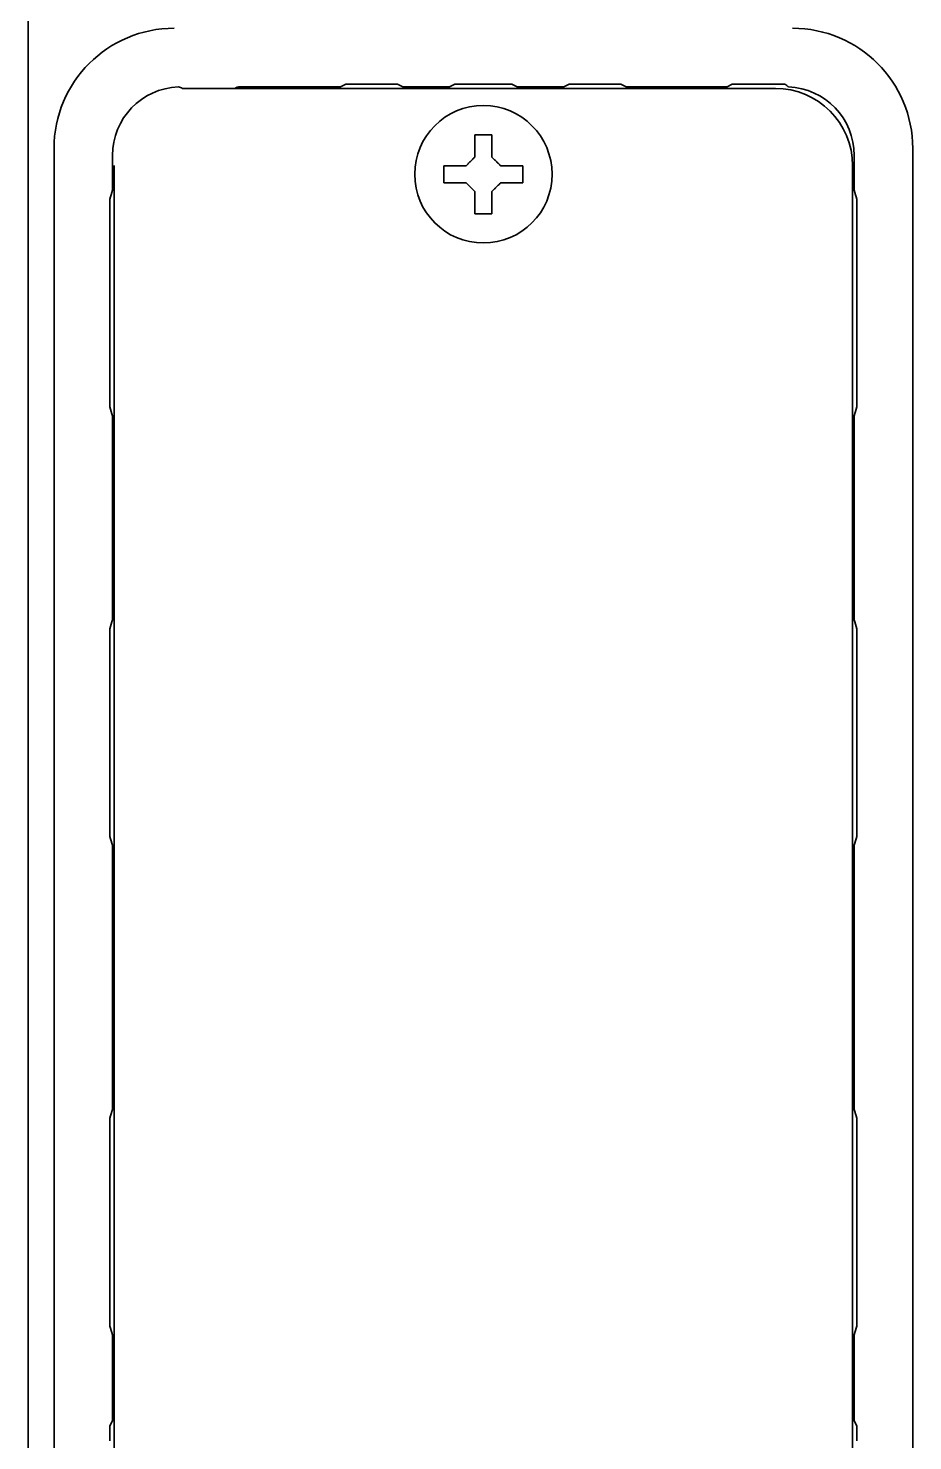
# Model space of a CAD drawing. Extents: x 5809 to 10669, y -850 to 3566.
# Drawn here: x 8371.6 to 8423.1, y -40.2 to 42 of the extents above; entities that cross this region are included whole.
import ezdxf

# ---------------------------------------------------------------- set-up
doc = ezdxf.new("R2010")
doc.units = 0
doc.header["$LTSCALE"] = 5
doc.layers.add('1', color=7, linetype='CONTINUOUS', true_color=0xffffff)

msp = doc.modelspace()

# ---------------------------------------------------------------- linework, layer by layer
at = {"layer": '1', "color": 7, "linetype": 'Continuous', "lineweight": 35}
for p, q in [((8371.573, 969.026), (8371.573, -44.174)), ((8389.759, 38.619), (8390.064, 38.772)), ((8392.218, 38.776), (8390.928, 38.776)), ((8393.082, 38.772), (8393.387, 38.619)), ((8396.109, 38.619), (8396.416, 38.773)), ((8399.039, 38.776), (8397.107, 38.776)), ((8399.73, 38.773), (8400.037, 38.619)), ((8402.759, 38.619), (8403.064, 38.772)), ((8405.218, 38.776), (8403.928, 38.776)), ((8406.082, 38.772), (8406.378, 38.623)), ((8412.267, 38.623), (8412.564, 38.772)), ((8414.718, 38.776), (8413.428, 38.776)), ((8415.074, 38.526), (8380.549, 38.526)), ((8383.887, 38.619), (8389.759, 38.619)), ((8393.387, 38.619), (8396.109, 38.619)), ((8400.037, 38.619), (8402.759, 38.619)), ((8406.378, 38.623), (8412.267, 38.623)), ((8373.073, -45.145), (8373.073, 35.027)), ((8376.48, 32.591), (8376.48, 34.619)), ((8419.666, 34.619), (8419.666, 32.592)), ((8423.073, -45.146), (8423.073, 35.029)), ((8376.573, 34.027), (8376.573, -104.975)), ((8395.773, 33.526), (8395.773, 34.026)), ((8400.373, 34.026), (8400.373, 33.526)), ((8419.573, -104.975), (8419.573, 34.027)), ((8395.773, 33.026), (8395.773, 33.526)), ((8400.373, 33.526), (8400.373, 33.026)), ((8376.323, 31.208), (8376.323, 27.281)), ((8419.823, 27.281), (8419.823, 31.209)), ((8376.323, 24.771), (8376.323, 20.843)), ((8419.823, 20.844), (8419.823, 24.771)), ((8376.48, 7.591), (8376.48, 19.46)), ((8419.666, 19.462), (8419.666, 7.592)), ((8376.323, 6.208), (8376.323, 1.026)), ((8419.823, 1.026), (8419.823, 6.209)), ((8376.323, 1.026), (8376.323, -4.162)), ((8419.823, -4.162), (8419.823, 1.026)), ((8376.476, -20.916), (8376.476, -5.531)), ((8419.67, -5.531), (8419.67, -20.916)), ((8376.323, -22.286), (8376.323, -27.474)), ((8419.823, -27.474), (8419.823, -22.286)), ((8376.323, -27.474), (8376.323, -32.662)), ((8419.823, -32.662), (8419.823, -27.474)), ((8376.476, -39.043), (8376.476, -34.031)), ((8419.67, -34.031), (8419.67, -39.043)), ((8376.327, -39.34), (8376.476, -39.043)), ((8419.67, -39.043), (8419.819, -39.34))]:
    msp.add_line(p, q, dxfattribs=at)
msp.add_circle((8398.073, 33.526), 4, dxfattribs=at)
for centre, major_axis, ratio, start_param, end_param in [((8380.075, 35.024), (-4.953, 4.953), 0.999391, -0.785017, 0.785017), ((8416.071, 35.024), (4.953, 4.953), 0.999391, 5.498168, 7.068203), ((8380.48, 34.619), (-2.829, 2.829), 0.999924, -0.744495, 0.78536), ((8380.259, 38.119), (0.447, 0.224), 0.99981, 0.487624, 0.991462), ((8383.887, 38.119), (-0.447, 0.224), 0.99981, -1.107103, -0.487603), ((8415.072, 34.025), (3.183, 3.183), 0.999695, 5.497939, 7.068431), ((8415.666, 34.619), (2.829, 2.829), 0.999924, 5.497825, 7.02768)]:
    msp.add_ellipse(centre, major_axis=major_axis, ratio=ratio, start_param=start_param, end_param=end_param, dxfattribs=at)
for points, knots in [([(8390.064, 38.772), (8390.072, 38.772), (8390.079, 38.772), (8390.094, 38.772), (8390.117, 38.772), (8390.17, 38.773), (8390.217, 38.773), (8390.28, 38.774), (8390.313, 38.774), (8390.363, 38.774), (8390.38, 38.774), (8390.415, 38.775), (8390.432, 38.775), (8390.485, 38.775), (8390.522, 38.775), (8390.597, 38.775), (8390.636, 38.776), (8390.718, 38.776), (8390.759, 38.776), (8390.842, 38.776), (8390.885, 38.776), (8390.928, 38.776)], [0, 0, 0, 0, 0.03125, 0.03125, 0.0625, 0.125, 0.25, 0.25, 0.375, 0.375, 0.4375, 0.4375, 0.5, 0.5, 0.625, 0.625, 0.75, 0.75, 0.875, 0.875, 1, 1, 1, 1]), ([(8392.218, 38.776), (8392.261, 38.776), (8392.304, 38.776), (8392.387, 38.776), (8392.428, 38.776), (8392.51, 38.776), (8392.549, 38.775), (8392.624, 38.775), (8392.661, 38.775), (8392.714, 38.775), (8392.731, 38.775), (8392.766, 38.774), (8392.783, 38.774), (8392.833, 38.774), (8392.866, 38.774), (8392.929, 38.773), (8392.975, 38.773), (8393.029, 38.772), (8393.051, 38.772), (8393.066, 38.772), (8393.074, 38.772), (8393.082, 38.772)], [0, 0, 0, 0, 0.125, 0.125, 0.25, 0.25, 0.375, 0.375, 0.5, 0.5, 0.5625, 0.5625, 0.625, 0.625, 0.75, 0.75, 0.875, 0.9375, 0.96875, 0.96875, 1, 1, 1, 1]), ([(8396.416, 38.773), (8396.428, 38.773), (8396.44, 38.773), (8396.464, 38.773), (8396.501, 38.773), (8396.538, 38.774), (8396.589, 38.774), (8396.615, 38.774), (8396.655, 38.775), (8396.669, 38.775), (8396.696, 38.775), (8396.71, 38.775), (8396.753, 38.775), (8396.782, 38.775), (8396.842, 38.776), (8396.874, 38.776), (8396.939, 38.776), (8396.972, 38.776), (8397.038, 38.776), (8397.072, 38.776), (8397.107, 38.776)], [0, 0, 0, 0, 0.0625, 0.0625, 0.125, 0.25, 0.25, 0.375, 0.375, 0.4375, 0.4375, 0.5, 0.5, 0.625, 0.625, 0.75, 0.75, 0.875, 0.875, 1, 1, 1, 1]), ([(8399.039, 38.776), (8399.074, 38.776), (8399.107, 38.776), (8399.174, 38.776), (8399.207, 38.776), (8399.272, 38.776), (8399.303, 38.776), (8399.364, 38.775), (8399.393, 38.775), (8399.436, 38.775), (8399.45, 38.775), (8399.477, 38.775), (8399.491, 38.775), (8399.531, 38.774), (8399.557, 38.774), (8399.608, 38.774), (8399.645, 38.773), (8399.681, 38.773), (8399.706, 38.773), (8399.718, 38.773), (8399.73, 38.773)], [0, 0, 0, 0, 0.125, 0.125, 0.25, 0.25, 0.375, 0.375, 0.5, 0.5, 0.5625, 0.5625, 0.625, 0.625, 0.75, 0.75, 0.875, 0.9375, 0.9375, 1, 1, 1, 1]), ([(8403.064, 38.772), (8403.072, 38.772), (8403.079, 38.772), (8403.094, 38.772), (8403.117, 38.772), (8403.17, 38.773), (8403.217, 38.773), (8403.28, 38.774), (8403.313, 38.774), (8403.363, 38.774), (8403.38, 38.774), (8403.415, 38.775), (8403.432, 38.775), (8403.485, 38.775), (8403.522, 38.775), (8403.597, 38.775), (8403.636, 38.776), (8403.718, 38.776), (8403.759, 38.776), (8403.842, 38.776), (8403.885, 38.776), (8403.928, 38.776)], [0, 0, 0, 0, 0.03125, 0.03125, 0.0625, 0.125, 0.25, 0.25, 0.375, 0.375, 0.4375, 0.4375, 0.5, 0.5, 0.625, 0.625, 0.75, 0.75, 0.875, 0.875, 1, 1, 1, 1]), ([(8405.218, 38.776), (8405.261, 38.776), (8405.304, 38.776), (8405.387, 38.776), (8405.428, 38.776), (8405.51, 38.776), (8405.549, 38.775), (8405.624, 38.775), (8405.661, 38.775), (8405.714, 38.775), (8405.731, 38.775), (8405.766, 38.774), (8405.783, 38.774), (8405.833, 38.774), (8405.866, 38.774), (8405.929, 38.773), (8405.975, 38.773), (8406.029, 38.772), (8406.051, 38.772), (8406.066, 38.772), (8406.074, 38.772), (8406.082, 38.772)], [0, 0, 0, 0, 0.125, 0.125, 0.25, 0.25, 0.375, 0.375, 0.5, 0.5, 0.5625, 0.5625, 0.625, 0.625, 0.75, 0.75, 0.875, 0.9375, 0.96875, 0.96875, 1, 1, 1, 1]), ([(8412.564, 38.772), (8412.572, 38.772), (8412.579, 38.772), (8412.594, 38.772), (8412.617, 38.772), (8412.67, 38.773), (8412.717, 38.773), (8412.78, 38.774), (8412.813, 38.774), (8412.863, 38.774), (8412.88, 38.774), (8412.915, 38.775), (8412.932, 38.775), (8412.985, 38.775), (8413.022, 38.775), (8413.097, 38.775), (8413.136, 38.776), (8413.218, 38.776), (8413.259, 38.776), (8413.342, 38.776), (8413.385, 38.776), (8413.428, 38.776)], [0, 0, 0, 0, 0.03125, 0.03125, 0.0625, 0.125, 0.25, 0.25, 0.375, 0.375, 0.4375, 0.4375, 0.5, 0.5, 0.625, 0.625, 0.75, 0.75, 0.875, 0.875, 1, 1, 1, 1]), ([(8414.718, 38.776), (8414.761, 38.776), (8414.804, 38.776), (8414.887, 38.776), (8414.928, 38.776), (8414.968, 38.776), (8414.969, 38.776), (8414.97, 38.776), (8414.971, 38.776), (8415.195, 38.775), (8415.418, 38.774), (8415.641, 38.774)], [0, 0, 0, 0, 0.50182, 0.50182, 1, 1, 1, 1.01408, 1.01408, 1.01408, 3.775035, 3.775035, 3.775035, 3.775035]), ([(8415.829, 38.616), (8415.819, 38.625), (8415.799, 38.642), (8415.77, 38.668), (8415.75, 38.685), (8415.74, 38.693), (8415.74, 38.693), (8415.739, 38.693), (8415.739, 38.693), (8415.706, 38.72), (8415.674, 38.747), (8415.641, 38.774)], [0, 0, 0, 0, 0.333333, 0.666667, 1, 1, 1, 1.00667, 1.00667, 1.00667, 2.098235, 2.098235, 2.098235, 2.098235]), ([(8398.573, 35.826), (8398.573, 35.623), (8398.573, 35.413), (8398.573, 35.088), (8398.573, 34.978), (8398.573, 34.755), (8398.573, 34.641), (8398.573, 34.526)], [0, 0, 0, 0, 0.5, 0.5, 0.75, 0.75, 1, 1, 1, 1]), ([(8395.773, 34.026), (8395.976, 34.026), (8396.186, 34.026), (8396.511, 34.026), (8396.621, 34.026), (8396.844, 34.026), (8396.958, 34.026), (8397.073, 34.026)], [0, 0, 0, 0, 0.5, 0.5, 0.75, 0.75, 1, 1, 1, 1]), ([(8400.373, 33.026), (8400.17, 33.026), (8399.96, 33.026), (8399.635, 33.026), (8399.525, 33.026), (8399.302, 33.026), (8399.188, 33.026), (8399.073, 33.026)], [0, 0, 0, 0, 0.5, 0.5, 0.75, 0.75, 1, 1, 1, 1]), ([(8376.323, 31.208), (8376.323, 31.251), (8376.323, 31.294), (8376.323, 31.377), (8376.323, 31.418), (8376.323, 31.499), (8376.324, 31.538), (8376.324, 31.614), (8376.324, 31.65), (8376.324, 31.703), (8376.325, 31.721), (8376.325, 31.755), (8376.325, 31.772), (8376.325, 31.822), (8376.325, 31.854), (8376.326, 31.918), (8376.326, 31.964), (8376.327, 32.017), (8376.327, 32.04), (8376.327, 32.055), (8376.327, 32.062), (8376.327, 32.07)], [0, 0, 0, 0, 0.125, 0.125, 0.25, 0.25, 0.375, 0.375, 0.5, 0.5, 0.5625, 0.5625, 0.625, 0.625, 0.75, 0.75, 0.875, 0.9375, 0.96875, 0.96875, 1, 1, 1, 1]), ([(8397.573, 31.226), (8397.573, 31.429), (8397.573, 31.639), (8397.573, 31.964), (8397.573, 32.074), (8397.573, 32.297), (8397.573, 32.411), (8397.573, 32.526)], [0, 0, 0, 0, 0.5, 0.5, 0.75, 0.75, 1, 1, 1, 1]), ([(8419.819, 32.071), (8419.819, 32.064), (8419.819, 32.056), (8419.819, 32.041), (8419.819, 32.018), (8419.82, 31.965), (8419.82, 31.919), (8419.82, 31.856), (8419.821, 31.823), (8419.821, 31.773), (8419.821, 31.756), (8419.821, 31.722), (8419.821, 31.704), (8419.822, 31.651), (8419.822, 31.615), (8419.822, 31.539), (8419.822, 31.5), (8419.823, 31.419), (8419.823, 31.378), (8419.823, 31.295), (8419.823, 31.252), (8419.823, 31.209)], [0, 0, 0, 0, 0.03125, 0.03125, 0.0625, 0.125, 0.25, 0.25, 0.375, 0.375, 0.4375, 0.4375, 0.5, 0.5, 0.625, 0.625, 0.75, 0.75, 0.875, 0.875, 1, 1, 1, 1]), ([(8376.323, 24.771), (8376.323, 24.876), (8376.323, 25.085), (8376.323, 25.294), (8376.323, 25.503), (8376.323, 25.608), (8376.323, 25.817), (8376.323, 25.922), (8376.323, 26.131), (8376.323, 26.235), (8376.323, 26.444), (8376.323, 26.549), (8376.323, 26.758), (8376.323, 26.967), (8376.323, 27.176), (8376.323, 27.281)], [0, 0, 0, 0, 0.125, 0.25, 0.25, 0.375, 0.375, 0.5, 0.5, 0.625, 0.625, 0.75, 0.75, 0.875, 1, 1, 1, 1]), ([(8419.823, 27.281), (8419.823, 27.176), (8419.823, 26.967), (8419.823, 26.758), (8419.823, 26.549), (8419.823, 26.444), (8419.823, 26.235), (8419.823, 26.131), (8419.823, 25.922), (8419.823, 25.817), (8419.823, 25.608), (8419.823, 25.503), (8419.823, 25.294), (8419.823, 25.085), (8419.823, 24.876), (8419.823, 24.771)], [0, 0, 0, 0, 0.125, 0.25, 0.25, 0.375, 0.375, 0.5, 0.5, 0.625, 0.625, 0.75, 0.75, 0.875, 1, 1, 1, 1]), ([(8376.327, 19.981), (8376.327, 19.988), (8376.327, 19.996), (8376.327, 20.011), (8376.327, 20.034), (8376.326, 20.087), (8376.326, 20.133), (8376.325, 20.196), (8376.325, 20.229), (8376.325, 20.279), (8376.325, 20.296), (8376.325, 20.33), (8376.324, 20.348), (8376.324, 20.401), (8376.324, 20.438), (8376.324, 20.513), (8376.323, 20.552), (8376.323, 20.633), (8376.323, 20.674), (8376.323, 20.758), (8376.323, 20.8), (8376.323, 20.843)], [0, 0, 0, 0, 0.03125, 0.03125, 0.0625, 0.125, 0.25, 0.25, 0.375, 0.375, 0.4375, 0.4375, 0.5, 0.5, 0.625, 0.625, 0.75, 0.75, 0.875, 0.875, 1, 1, 1, 1]), ([(8419.823, 20.844), (8419.823, 20.801), (8419.823, 20.759), (8419.823, 20.675), (8419.823, 20.634), (8419.822, 20.553), (8419.822, 20.514), (8419.822, 20.439), (8419.822, 20.402), (8419.821, 20.349), (8419.821, 20.332), (8419.821, 20.297), (8419.821, 20.28), (8419.821, 20.23), (8419.82, 20.198), (8419.82, 20.134), (8419.82, 20.088), (8419.819, 20.035), (8419.819, 20.012), (8419.819, 19.997), (8419.819, 19.99), (8419.819, 19.982)], [0, 0, 0, 0, 0.125, 0.125, 0.25, 0.25, 0.375, 0.375, 0.5, 0.5, 0.5625, 0.5625, 0.625, 0.625, 0.75, 0.75, 0.875, 0.9375, 0.96875, 0.96875, 1, 1, 1, 1]), ([(8376.323, 6.208), (8376.323, 6.251), (8376.323, 6.294), (8376.323, 6.377), (8376.323, 6.418), (8376.323, 6.499), (8376.324, 6.538), (8376.324, 6.614), (8376.324, 6.65), (8376.324, 6.703), (8376.325, 6.721), (8376.325, 6.755), (8376.325, 6.772), (8376.325, 6.822), (8376.325, 6.854), (8376.326, 6.918), (8376.326, 6.964), (8376.327, 7.017), (8376.327, 7.04), (8376.327, 7.055), (8376.327, 7.062), (8376.327, 7.07)], [0, 0, 0, 0, 0.125, 0.125, 0.25, 0.25, 0.375, 0.375, 0.5, 0.5, 0.5625, 0.5625, 0.625, 0.625, 0.75, 0.75, 0.875, 0.9375, 0.96875, 0.96875, 1, 1, 1, 1]), ([(8419.819, 7.071), (8419.819, 7.064), (8419.819, 7.056), (8419.819, 7.041), (8419.819, 7.018), (8419.82, 6.965), (8419.82, 6.919), (8419.82, 6.856), (8419.821, 6.823), (8419.821, 6.773), (8419.821, 6.756), (8419.821, 6.722), (8419.821, 6.704), (8419.822, 6.651), (8419.822, 6.615), (8419.822, 6.539), (8419.822, 6.5), (8419.823, 6.419), (8419.823, 6.378), (8419.823, 6.295), (8419.823, 6.252), (8419.823, 6.209)], [0, 0, 0, 0, 0.03125, 0.03125, 0.0625, 0.125, 0.25, 0.25, 0.375, 0.375, 0.4375, 0.4375, 0.5, 0.5, 0.625, 0.625, 0.75, 0.75, 0.875, 0.875, 1, 1, 1, 1]), ([(8376.327, -5.025), (8376.327, -5.018), (8376.327, -5.01), (8376.327, -4.995), (8376.327, -4.973), (8376.326, -4.919), (8376.326, -4.873), (8376.325, -4.809), (8376.325, -4.777), (8376.325, -4.727), (8376.325, -4.71), (8376.325, -4.675), (8376.324, -4.658), (8376.324, -4.604), (8376.324, -4.568), (8376.324, -4.492), (8376.323, -4.453), (8376.323, -4.372), (8376.323, -4.331), (8376.323, -4.247), (8376.323, -4.205), (8376.323, -4.162)], [0, 0, 0, 0, 0.03125, 0.03125, 0.0625, 0.125, 0.25, 0.25, 0.375, 0.375, 0.4375, 0.4375, 0.5, 0.5, 0.625, 0.625, 0.75, 0.75, 0.875, 0.875, 1, 1, 1, 1]), ([(8419.823, -4.162), (8419.823, -4.205), (8419.823, -4.247), (8419.823, -4.331), (8419.823, -4.372), (8419.822, -4.453), (8419.822, -4.492), (8419.822, -4.568), (8419.822, -4.604), (8419.821, -4.658), (8419.821, -4.675), (8419.821, -4.71), (8419.821, -4.727), (8419.821, -4.777), (8419.82, -4.809), (8419.82, -4.873), (8419.82, -4.919), (8419.819, -4.973), (8419.819, -4.995), (8419.819, -5.01), (8419.819, -5.018), (8419.819, -5.025)], [0, 0, 0, 0, 0.125, 0.125, 0.25, 0.25, 0.375, 0.375, 0.5, 0.5, 0.5625, 0.5625, 0.625, 0.625, 0.75, 0.75, 0.875, 0.9375, 0.96875, 0.96875, 1, 1, 1, 1]), ([(8376.323, -22.286), (8376.323, -22.243), (8376.323, -22.201), (8376.323, -22.117), (8376.323, -22.076), (8376.323, -21.995), (8376.324, -21.956), (8376.324, -21.88), (8376.324, -21.843), (8376.324, -21.79), (8376.325, -21.773), (8376.325, -21.738), (8376.325, -21.721), (8376.325, -21.671), (8376.325, -21.638), (8376.326, -21.575), (8376.326, -21.529), (8376.327, -21.475), (8376.327, -21.453), (8376.327, -21.437), (8376.327, -21.43), (8376.327, -21.422)], [0, 0, 0, 0, 0.125, 0.125, 0.25, 0.25, 0.375, 0.375, 0.5, 0.5, 0.5625, 0.5625, 0.625, 0.625, 0.75, 0.75, 0.875, 0.9375, 0.96875, 0.96875, 1, 1, 1, 1]), ([(8419.819, -21.422), (8419.819, -21.43), (8419.819, -21.437), (8419.819, -21.453), (8419.819, -21.475), (8419.82, -21.529), (8419.82, -21.575), (8419.82, -21.638), (8419.821, -21.671), (8419.821, -21.721), (8419.821, -21.738), (8419.821, -21.773), (8419.821, -21.79), (8419.822, -21.843), (8419.822, -21.88), (8419.822, -21.956), (8419.822, -21.995), (8419.823, -22.076), (8419.823, -22.117), (8419.823, -22.201), (8419.823, -22.243), (8419.823, -22.286)], [0, 0, 0, 0, 0.03125, 0.03125, 0.0625, 0.125, 0.25, 0.25, 0.375, 0.375, 0.4375, 0.4375, 0.5, 0.5, 0.625, 0.625, 0.75, 0.75, 0.875, 0.875, 1, 1, 1, 1]), ([(8376.327, -33.525), (8376.327, -33.518), (8376.327, -33.51), (8376.327, -33.495), (8376.327, -33.473), (8376.326, -33.419), (8376.326, -33.373), (8376.325, -33.309), (8376.325, -33.277), (8376.325, -33.227), (8376.325, -33.21), (8376.325, -33.175), (8376.324, -33.158), (8376.324, -33.104), (8376.324, -33.068), (8376.324, -32.992), (8376.323, -32.953), (8376.323, -32.872), (8376.323, -32.831), (8376.323, -32.747), (8376.323, -32.705), (8376.323, -32.662)], [0, 0, 0, 0, 0.03125, 0.03125, 0.0625, 0.125, 0.25, 0.25, 0.375, 0.375, 0.4375, 0.4375, 0.5, 0.5, 0.625, 0.625, 0.75, 0.75, 0.875, 0.875, 1, 1, 1, 1]), ([(8419.823, -32.662), (8419.823, -32.705), (8419.823, -32.747), (8419.823, -32.831), (8419.823, -32.872), (8419.822, -32.953), (8419.822, -32.992), (8419.822, -33.068), (8419.822, -33.104), (8419.821, -33.158), (8419.821, -33.175), (8419.821, -33.21), (8419.821, -33.227), (8419.821, -33.277), (8419.82, -33.309), (8419.82, -33.373), (8419.82, -33.419), (8419.819, -33.473), (8419.819, -33.495), (8419.819, -33.51), (8419.819, -33.518), (8419.819, -33.525)], [0, 0, 0, 0, 0.125, 0.125, 0.25, 0.25, 0.375, 0.375, 0.5, 0.5, 0.5625, 0.5625, 0.625, 0.625, 0.75, 0.75, 0.875, 0.9375, 0.96875, 0.96875, 1, 1, 1, 1]), ([(8376.323, -40.204), (8376.323, -40.161), (8376.323, -40.118), (8376.323, -40.035), (8376.323, -39.993), (8376.323, -39.912), (8376.324, -39.873), (8376.324, -39.798), (8376.324, -39.761), (8376.324, -39.708), (8376.325, -39.69), (8376.325, -39.656), (8376.325, -39.639), (8376.325, -39.589), (8376.325, -39.556), (8376.326, -39.493), (8376.326, -39.446), (8376.327, -39.393), (8376.327, -39.37), (8376.327, -39.355), (8376.327, -39.348), (8376.327, -39.34)], [0, 0, 0, 0, 0.125, 0.125, 0.25, 0.25, 0.375, 0.375, 0.5, 0.5, 0.5625, 0.5625, 0.625, 0.625, 0.75, 0.75, 0.875, 0.9375, 0.96875, 0.96875, 1, 1, 1, 1]), ([(8419.819, -39.34), (8419.819, -39.348), (8419.819, -39.355), (8419.819, -39.37), (8419.819, -39.393), (8419.82, -39.446), (8419.82, -39.493), (8419.82, -39.556), (8419.821, -39.589), (8419.821, -39.639), (8419.821, -39.656), (8419.821, -39.69), (8419.821, -39.708), (8419.822, -39.761), (8419.822, -39.798), (8419.822, -39.873), (8419.822, -39.912), (8419.823, -39.993), (8419.823, -40.035), (8419.823, -40.118), (8419.823, -40.161), (8419.823, -40.204)], [0, 0, 0, 0, 0.03125, 0.03125, 0.0625, 0.125, 0.25, 0.25, 0.375, 0.375, 0.4375, 0.4375, 0.5, 0.5, 0.625, 0.625, 0.75, 0.75, 0.875, 0.875, 1, 1, 1, 1])]:
    msp.add_open_spline(points, degree=3, knots=knots, dxfattribs=at)
for points in [[(8397.573, 34.526), (8397.573, 34.58), (8397.573, 34.688), (8397.573, 34.85), (8397.573, 35.009), (8397.573, 35.164), (8397.573, 35.316), (8397.573, 35.473), (8397.573, 35.639), (8397.573, 35.762), (8397.573, 35.826)], [(8397.573, 35.826), (8397.74, 35.826), (8398.073, 35.826), (8398.406, 35.826), (8398.573, 35.826)], [(8397.073, 34.026), (8397.097, 34.05), (8397.144, 34.097), (8397.216, 34.169), (8397.287, 34.24), (8397.358, 34.312), (8397.43, 34.383), (8397.501, 34.455), (8397.549, 34.502), (8397.573, 34.526)], [(8398.573, 34.526), (8398.599, 34.5), (8398.65, 34.449), (8398.724, 34.375), (8398.796, 34.303), (8398.866, 34.233), (8398.935, 34.164), (8399.004, 34.095), (8399.05, 34.049), (8399.073, 34.026)], [(8399.073, 34.026), (8399.127, 34.026), (8399.235, 34.026), (8399.397, 34.026), (8399.556, 34.026), (8399.711, 34.026), (8399.863, 34.026), (8400.019, 34.026), (8400.186, 34.026), (8400.309, 34.026), (8400.373, 34.026)], [(8397.073, 33.026), (8397.019, 33.026), (8396.911, 33.026), (8396.749, 33.026), (8396.59, 33.026), (8396.435, 33.026), (8396.283, 33.026), (8396.126, 33.026), (8395.96, 33.026), (8395.837, 33.026), (8395.773, 33.026)], [(8397.573, 32.526), (8397.547, 32.552), (8397.496, 32.603), (8397.422, 32.677), (8397.35, 32.749), (8397.28, 32.819), (8397.211, 32.888), (8397.142, 32.957), (8397.096, 33.003), (8397.073, 33.026)], [(8399.073, 33.026), (8399.049, 33.002), (8399.002, 32.955), (8398.93, 32.884), (8398.859, 32.812), (8398.787, 32.741), (8398.716, 32.669), (8398.644, 32.598), (8398.597, 32.55), (8398.573, 32.526)], [(8376.327, 32.07), (8376.378, 32.249), (8376.429, 32.422), (8376.48, 32.591)], [(8398.573, 32.526), (8398.573, 32.472), (8398.573, 32.364), (8398.573, 32.202), (8398.573, 32.043), (8398.573, 31.888), (8398.573, 31.736), (8398.573, 31.58), (8398.573, 31.413), (8398.573, 31.29), (8398.573, 31.226)], [(8419.666, 32.592), (8419.717, 32.423), (8419.768, 32.25), (8419.819, 32.071)], [(8398.573, 31.226), (8398.406, 31.226), (8398.073, 31.226), (8397.74, 31.226), (8397.573, 31.226)], [(8376.48, 19.46), (8376.429, 19.629), (8376.378, 19.802), (8376.327, 19.981)], [(8419.819, 19.982), (8419.768, 19.803), (8419.717, 19.63), (8419.666, 19.462)], [(8376.327, 7.07), (8376.378, 7.249), (8376.429, 7.422), (8376.48, 7.591)], [(8419.666, 7.592), (8419.717, 7.423), (8419.768, 7.25), (8419.819, 7.071)], [(8376.476, -5.531), (8376.426, -5.368), (8376.377, -5.199), (8376.327, -5.025)], [(8419.819, -5.025), (8419.769, -5.199), (8419.72, -5.368), (8419.67, -5.531)], [(8376.327, -21.422), (8376.377, -21.248), (8376.426, -21.08), (8376.476, -20.916)], [(8419.67, -20.916), (8419.72, -21.08), (8419.769, -21.248), (8419.819, -21.422)], [(8376.476, -34.031), (8376.426, -33.868), (8376.377, -33.699), (8376.327, -33.525)], [(8419.819, -33.525), (8419.769, -33.699), (8419.72, -33.868), (8419.67, -34.031)]]:
    msp.add_open_spline(points, degree=3, dxfattribs=at)

doc.saveas('drawing.dxf')
